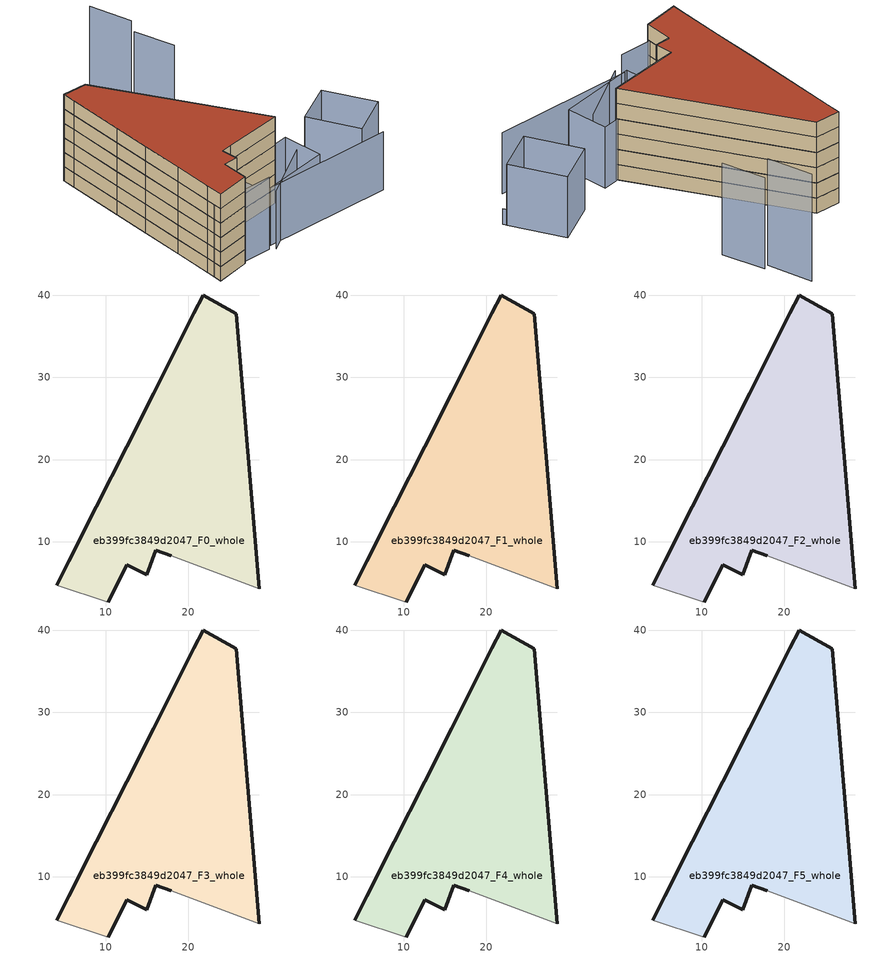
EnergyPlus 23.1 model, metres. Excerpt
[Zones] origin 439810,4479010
eb399fc3849d2047_F0_whole
 floor ground (EU_floor_Construction): 28.63,4.28 25.83,37.72 21.82,40.02 20.71,37.81 15.81,28.08 12.53,21.59 8.85,14.28 5.5,7.65 4.04,4.74 10.31,2.69 12.56,7.23 14.99,6 16.07,9.01 17.95,8.32 z0
 wall outside (EU_wall_Construction): 4.04,4.74 5.5,7.65 8.85,14.28 12.53,21.59 15.81,28.08 20.71,37.81 21.82,40.02 25.83,37.72 28.63,4.28 / 17.95,8.32 16.07,9.01 14.99,6 12.56,7.23 10.31,2.69 z0:3
 wall adiabatic (EU_wall_Construction): 10.31,2.69 4.04,4.74 / 28.63,4.28 17.95,8.32 z0:3
eb399fc3849d2047_F1_whole
 floor to eb399fc3849d2047_F0_whole (EU_floor_Construction): 28.63,4.28 25.83,37.72 21.82,40.02 20.71,37.81 15.81,28.08 12.53,21.59 8.85,14.28 5.5,7.65 4.04,4.74 10.31,2.69 12.56,7.23 14.99,6 16.07,9.01 17.95,8.32 z3
 wall outside (EU_wall_Construction): 4.04,4.74 5.5,7.65 8.85,14.28 12.53,21.59 15.81,28.08 20.71,37.81 21.82,40.02 25.83,37.72 28.63,4.28 / 17.95,8.32 16.07,9.01 14.99,6 12.56,7.23 10.31,2.69 z3:6
 wall adiabatic (EU_wall_Construction): 10.31,2.69 4.04,4.74 / 28.63,4.28 17.95,8.32 z3:6
eb399fc3849d2047_F2_whole
 floor to eb399fc3849d2047_F1_whole (EU_floor_Construction): 28.63,4.28 25.83,37.72 21.82,40.02 20.71,37.81 15.81,28.08 12.53,21.59 8.85,14.28 5.5,7.65 4.04,4.74 10.31,2.69 12.56,7.23 14.99,6 16.07,9.01 17.95,8.32 z6
 wall outside (EU_wall_Construction): 4.04,4.74 5.5,7.65 8.85,14.28 12.53,21.59 15.81,28.08 20.71,37.81 21.82,40.02 25.83,37.72 28.63,4.28 / 17.95,8.32 16.07,9.01 14.99,6 12.56,7.23 10.31,2.69 z6:9
 wall adiabatic (EU_wall_Construction): 10.31,2.69 4.04,4.74 / 28.63,4.28 17.95,8.32 z6:9
eb399fc3849d2047_F3_whole
 floor to eb399fc3849d2047_F2_whole (EU_floor_Construction): 28.63,4.28 25.83,37.72 21.82,40.02 20.71,37.81 15.81,28.08 12.53,21.59 8.85,14.28 5.5,7.65 4.04,4.74 10.31,2.69 12.56,7.23 14.99,6 16.07,9.01 17.95,8.32 z9
 wall outside (EU_wall_Construction): 4.04,4.74 5.5,7.65 8.85,14.28 12.53,21.59 15.81,28.08 20.71,37.81 21.82,40.02 25.83,37.72 28.63,4.28 / 17.95,8.32 16.07,9.01 14.99,6 12.56,7.23 10.31,2.69 z9:12
 wall adiabatic (EU_wall_Construction): 10.31,2.69 4.04,4.74 / 28.63,4.28 17.95,8.32 z9:12
eb399fc3849d2047_F4_whole
 floor to eb399fc3849d2047_F3_whole (EU_floor_Construction): 28.63,4.28 25.83,37.72 21.82,40.02 20.71,37.81 15.81,28.08 12.53,21.59 8.85,14.28 5.5,7.65 4.04,4.74 10.31,2.69 12.56,7.23 14.99,6 16.07,9.01 17.95,8.32 z12
 wall outside (EU_wall_Construction): 4.04,4.74 5.5,7.65 8.85,14.28 12.53,21.59 15.81,28.08 20.71,37.81 21.82,40.02 25.83,37.72 28.63,4.28 / 17.95,8.32 16.07,9.01 14.99,6 12.56,7.23 10.31,2.69 z12:15
 wall adiabatic (EU_wall_Construction): 10.31,2.69 4.04,4.74 / 28.63,4.28 17.95,8.32 z12:15
eb399fc3849d2047_F5_whole
 floor to eb399fc3849d2047_F4_whole (EU_floor_Construction): 28.63,4.28 25.83,37.72 21.82,40.02 20.71,37.81 15.81,28.08 12.53,21.59 8.85,14.28 5.5,7.65 4.04,4.74 10.31,2.69 12.56,7.23 14.99,6 16.07,9.01 17.95,8.32 z15
 wall outside (EU_wall_Construction): 4.04,4.74 5.5,7.65 8.85,14.28 12.53,21.59 15.81,28.08 20.71,37.81 21.82,40.02 25.83,37.72 28.63,4.28 / 17.95,8.32 16.07,9.01 14.99,6 12.56,7.23 10.31,2.69 z15:18
 wall adiabatic (EU_wall_Construction): 10.31,2.69 4.04,4.74 / 28.63,4.28 17.95,8.32 z15:18
 roof outside (EU_roof_Construction): 25.83,37.72 28.63,4.28 17.95,8.32 16.07,9.01 14.99,6 12.56,7.23 10.31,2.69 4.04,4.74 5.5,7.65 8.85,14.28 12.53,21.59 15.81,28.08 20.71,37.81 21.82,40.02 z18
shading: 16.08,0.96 38.87,-11.36 / 16.23,-0.65 28.76,0.41 / 46.45,2.82 46.76,-7.5 / 46.76,-7.5 38.55,-7.75 / 38.55,-7.75 38.23,2.57 / 38.23,2.57 46.45,2.82 / 15.41,1.08 17.95,8.31 / 17.95,8.31 31.5,3.57 / 31.5,3.57 28.97,-3.67 / 28.97,-3.67 15.41,1.08 z0:12; 4.81,6.18 15.71,0.34 z0:15; 46.68,-8.23 46.49,1.39 z0:3; 41.91,27.7 43.17,35.5 z0:18; 42.09,35.57 43.56,43.74 z0:21
[Building]
EU S2 Campaign: North Axis=0; Terrain=City; Solar Distribution=FullExterior
[Site:Location]
Madrid: Latitude=40.5; Longitude=-3.5; Time Zone=1; Elevation=609
[SizingPeriod:WeatherFileDays]
AnnualSizingPeriod: Begin Month=1; Begin Day of Month=1; End Month=12; End Day of Month=31; Day of Week for Start Day=Monday; Use Weather File Daylight Saving Period=No; Use Weather File Rain and Snow Indicators=No
[MATERIAL]
EU_InternalMass_Material: Roughness=MediumRough; Thickness=0.1; Conductivity=1; Density=1800; Specific Heat=900; Thermal Absorptance=0.9; Solar Absorptance=0.7; Visible Absorptance=0.7
[MATERIAL:NOMASS] Roughness=MediumRough; Thermal Absorptance=0.9; Solar Absorptance=0.7; Visible Absorptance=0.7
Name | Thermal Resistance
EU_wall_NoMass | 1.60022
EU_roof_NoMass | 1.57597
EU_floor_NoMass | 0.470652
[CONSTRUCTION]
EU_wall_Construction: EU_wall_NoMass
EU_roof_Construction: EU_roof_NoMass
EU_floor_Construction: EU_floor_NoMass
EU_InternalMass_Construction: EU_InternalMass_Material
[ZONE] Type=1; Multiplier=1; Ceiling Height=autocalculate; Volume=1411.44; Floor Area=autocalculate; Part of Total Floor Area=Yes
eb399fc3849d2047_F0_whole; eb399fc3849d2047_F1_whole; eb399fc3849d2047_F2_whole; eb399fc3849d2047_F3_whole; eb399fc3849d2047_F4_whole; eb399fc3849d2047_F5_whole
[INTERNALMASS] Construction=EU_InternalMass_Construction; Surface Area=470.48
Name | Zone or ZoneList
eb399fc3849d2047_F0_whole_EU_InternalMass | eb399fc3849d2047_F0_whole
eb399fc3849d2047_F1_whole_EU_InternalMass | eb399fc3849d2047_F1_whole
eb399fc3849d2047_F2_whole_EU_InternalMass | eb399fc3849d2047_F2_whole
eb399fc3849d2047_F3_whole_EU_InternalMass | eb399fc3849d2047_F3_whole
eb399fc3849d2047_F4_whole_EU_InternalMass | eb399fc3849d2047_F4_whole
eb399fc3849d2047_F5_whole_EU_InternalMass | eb399fc3849d2047_F5_whole
[OTHEREQUIPMENT] Fuel Type=Electricity; Design Level Calculation Method=Watts/Area; Power per Zone Floor Area=1; Fraction Latent=0; Fraction Radiant=0; Fraction Lost=0; Carbon Dioxide Generation Rate=0; EndUse Subcategory=EU_Step8_InternalGains
Name | Zone or ZoneList or Space or SpaceList | Schedule
EU_Step8_InternalGain_eb399fc3849d2047_F0_whole_f000 | eb399fc3849d2047_F0_whole | EU_Step8_GainSchedule_eb399fc3849d2047_F0_whole_f000
EU_Step8_InternalGain_eb399fc3849d2047_F1_whole_f000 | eb399fc3849d2047_F1_whole | EU_Step8_GainSchedule_eb399fc3849d2047_F1_whole_f000
EU_Step8_InternalGain_eb399fc3849d2047_F2_whole_f000 | eb399fc3849d2047_F2_whole | EU_Step8_GainSchedule_eb399fc3849d2047_F2_whole_f000
EU_Step8_InternalGain_eb399fc3849d2047_F3_whole_f000 | eb399fc3849d2047_F3_whole | EU_Step8_GainSchedule_eb399fc3849d2047_F3_whole_f000
EU_Step8_InternalGain_eb399fc3849d2047_F4_whole_f000 | eb399fc3849d2047_F4_whole | EU_Step8_GainSchedule_eb399fc3849d2047_F4_whole_f000
EU_Step8_InternalGain_eb399fc3849d2047_F5_whole_f000 | eb399fc3849d2047_F5_whole | EU_Step8_GainSchedule_eb399fc3849d2047_F5_whole_f000
[ZONEVENTILATION:DESIGNFLOWRATE] Schedule=EU_AlwaysOn; Design Flow Rate Calculation Method=AirChanges/Hour; Air Changes per Hour=0.480704; Ventilation Type=Natural; Fan Pressure Rise=0; Fan Total Efficiency=1; Constant Term Coefficient=1; Temperature Term Coefficient=0; Velocity Term Coefficient=0; Velocity Squared Term Coefficient=0; Minimum Indoor Temperature=-100; Maximum Indoor Temperature=100; Delta Temperature=-100; Minimum Outdoor Temperature=-100; Maximum Outdoor Temperature=100; Maximum Wind Speed=40
Name | Zone or ZoneList or Space or SpaceList
EU_ConstantAir_eb399fc3849d2047_F0_whole | eb399fc3849d2047_F0_whole
EU_ConstantAir_eb399fc3849d2047_F1_whole | eb399fc3849d2047_F1_whole
EU_ConstantAir_eb399fc3849d2047_F2_whole | eb399fc3849d2047_F2_whole
EU_ConstantAir_eb399fc3849d2047_F3_whole | eb399fc3849d2047_F3_whole
EU_ConstantAir_eb399fc3849d2047_F4_whole | eb399fc3849d2047_F4_whole
EU_ConstantAir_eb399fc3849d2047_F5_whole | eb399fc3849d2047_F5_whole
[HVACTEMPLATE:THERMOSTAT] Constant Heating Setpoint=20; Constant Cooling Setpoint=50
EU_HeatOnly_eb399fc3849d2047_F0_whole; EU_HeatOnly_eb399fc3849d2047_F1_whole; EU_HeatOnly_eb399fc3849d2047_F2_whole; EU_HeatOnly_eb399fc3849d2047_F3_whole; EU_HeatOnly_eb399fc3849d2047_F4_whole; EU_HeatOnly_eb399fc3849d2047_F5_whole
[HVACTEMPLATE:ZONE:IDEALLOADSAIRSYSTEM] System Availability Schedule=EU_AlwaysOn; Maximum Heating Supply Air Temperature=50; Minimum Cooling Supply Air Temperature=13; Maximum Heating Supply Air Humidity Ratio=0.0156; Minimum Cooling Supply Air Humidity Ratio=0.0077; Heating Limit=NoLimit; Cooling Limit=NoLimit; Heating Availability Schedule=EU_AlwaysOn; Cooling Availability Schedule=EU_CoolingOff; Dehumidification Control Type=ConstantSensibleHeatRatio; Cooling Sensible Heat Ratio=0.7; Dehumidification Setpoint=60; Humidification Control Type=None; Humidification Setpoint=30; Outdoor Air Method=None; Outdoor Air Flow Rate per Person=0.00944; Outdoor Air Flow Rate per Zone Floor Area=0; Outdoor Air Flow Rate per Zone=0; Demand Controlled Ventilation Type=None; Outdoor Air Economizer Type=NoEconomizer; Heat Recovery Type=None; Sensible Heat Recovery Effectiveness=0.7; Latent Heat Recovery Effectiveness=0.65
Name | Template Thermostat
eb399fc3849d2047_F0_whole | EU_HeatOnly_eb399fc3849d2047_F0_whole
eb399fc3849d2047_F1_whole | EU_HeatOnly_eb399fc3849d2047_F1_whole
eb399fc3849d2047_F2_whole | EU_HeatOnly_eb399fc3849d2047_F2_whole
eb399fc3849d2047_F3_whole | EU_HeatOnly_eb399fc3849d2047_F3_whole
eb399fc3849d2047_F4_whole | EU_HeatOnly_eb399fc3849d2047_F4_whole
eb399fc3849d2047_F5_whole | EU_HeatOnly_eb399fc3849d2047_F5_whole
[SIZING:ZONE] Zone Cooling Design Supply Air Temperature Input Method=SupplyAirTemperature; Zone Cooling Design Supply Air Temperature=13; Zone Heating Design Supply Air Temperature Input Method=SupplyAirTemperature; Zone Heating Design Supply Air Temperature=50; Zone Cooling Design Supply Air Humidity Ratio=0.008; Zone Heating Design Supply Air Humidity Ratio=0.008; Cooling Design Air Flow Method=DesignDay; Cooling Design Air Flow Rate=0; Cooling Minimum Air Flow per Zone Floor Area=0.000762; Cooling Minimum Air Flow=0; Cooling Minimum Air Flow Fraction=0.2; Heating Design Air Flow Method=DesignDay; Heating Design Air Flow Rate=0; Heating Maximum Air Flow per Zone Floor Area=0.002032; Heating Maximum Air Flow=0.141576; Heating Maximum Air Flow Fraction=0.3; Account for Dedicated Outdoor Air System=No; Dedicated Outdoor Air System Control Strategy=NeutralSupplyAir; Dedicated Outdoor Air Low Setpoint Temperature for Design=autosize; Dedicated Outdoor Air High Setpoint Temperature for Design=autosize; Zone Load Sizing Method=Sensible Load Only No Latent Load; Zone Latent Cooling Design Supply Air Humidity Ratio Input Method=HumidityRatioDifference; Zone Cooling Design Supply Air Humidity Ratio Difference=0.005; Zone Latent Heating Design Supply Air Humidity Ratio Input Method=HumidityRatioDifference; Zone Humidification Design Supply Air Humidity Ratio Difference=0.005
eb399fc3849d2047_F0_whole; eb399fc3849d2047_F1_whole; eb399fc3849d2047_F2_whole; eb399fc3849d2047_F3_whole; eb399fc3849d2047_F4_whole; eb399fc3849d2047_F5_whole
[SCHEDULE:CONSTANT]
Name | Hourly Value
EU_AlwaysOn | 1
EU_CoolingOff | 0
[SCHEDULE:FILE] Column Number=1; Rows to Skip at Top=0; Number of Hours of Data=8760; Column Separator=Comma; Interpolate to Timestep=No; Minutes per Item=60; Adjust Schedule for Daylight Savings=Yes
Name | File
EU_Step8_GainSchedule_eb399fc3849d2047_F0_whole_f000 | ../../schedules/eb399fc3849d2047/eb399fc3849d2047_F0_whole_f000_gain.csv
EU_Step8_GainSchedule_eb399fc3849d2047_F1_whole_f000 | ../../schedules/eb399fc3849d2047/eb399fc3849d2047_F1_whole_f000_gain.csv
EU_Step8_GainSchedule_eb399fc3849d2047_F2_whole_f000 | ../../schedules/eb399fc3849d2047/eb399fc3849d2047_F2_whole_f000_gain.csv
EU_Step8_GainSchedule_eb399fc3849d2047_F3_whole_f000 | ../../schedules/eb399fc3849d2047/eb399fc3849d2047_F3_whole_f000_gain.csv
EU_Step8_GainSchedule_eb399fc3849d2047_F4_whole_f000 | ../../schedules/eb399fc3849d2047/eb399fc3849d2047_F4_whole_f000_gain.csv
EU_Step8_GainSchedule_eb399fc3849d2047_F5_whole_f000 | ../../schedules/eb399fc3849d2047/eb399fc3849d2047_F5_whole_f000_gain.csv
